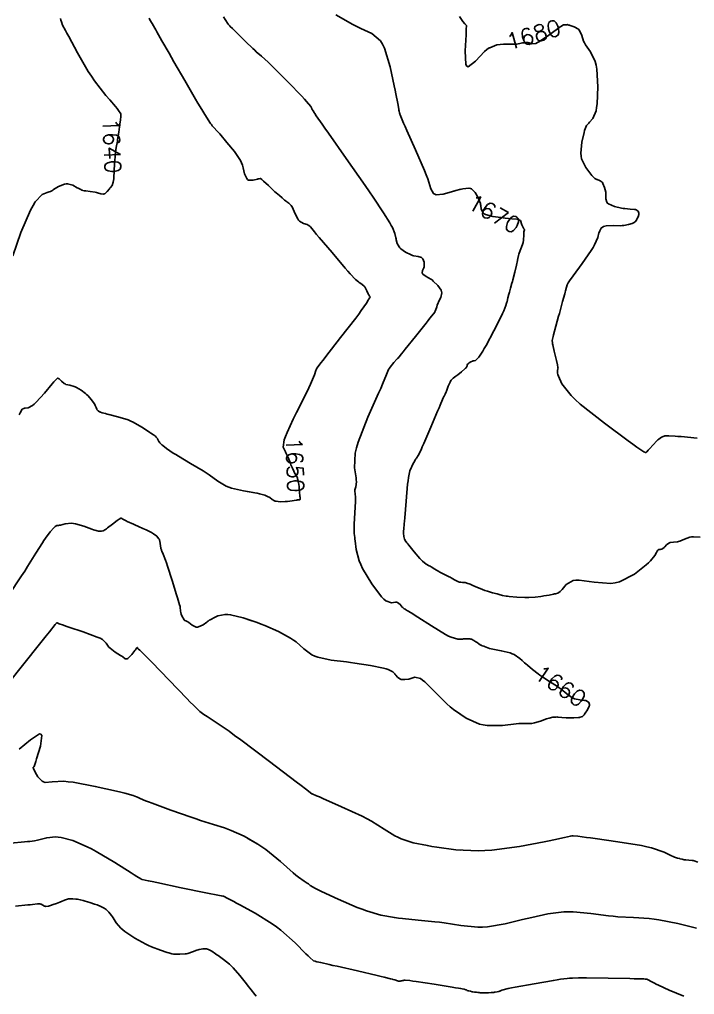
# Model space of a CAD drawing. Header units: metres. Extents: x 837477 to 838477, y 1189014 to 1191014.
# Drawn here: x 837771.3 to 837929.9, y 1190212.8 to 1190441.9 of the extents above; entities that cross this region are included whole.
import ezdxf

# ---------------------------------------------------------------- set-up
doc = ezdxf.new("R2010")
doc.units = ezdxf.units.M
doc.header["$LTSCALE"] = 0.3
doc.layers.add('COTAS 10', color=1, linetype='Continuous')
doc.styles.get("Standard").update_dxf_attribs({"font": 'simplex.shx'})

msp = doc.modelspace()

# ---------------------------------------------------------------- linework, layer by layer
at = {"layer": 'COTAS 10'}
for points, elevation in [([(837819.19, 1190442.494), (837819.566, 1190441.881), (837820.289, 1190440.761), (837820.58, 1190440.448), (837820.684, 1190440.344), (837820.797, 1190440.232), (837821.289, 1190439.767), (837822.103, 1190438.986), (837822.42, 1190438.676), (837822.777, 1190438.324), (837824.394, 1190436.714), (837826.104, 1190435.046), (837826.519, 1190434.659), (837826.909, 1190434.303), (837828.106, 1190433.286), (837829.697, 1190431.854), (837830.335, 1190431.237), (837831.059, 1190430.524), (837834.389, 1190427.152), (837837.566, 1190423.844), (837838.195, 1190423.172), (837838.715, 1190422.605), (837839.684, 1190421.439), (837839.926, 1190420.991), (837839.987, 1190420.878), (837840.046, 1190420.769), (837840.239, 1190420.414), (837840.464, 1190420.035), (837840.543, 1190419.911), (837840.63, 1190419.778), (837841.004, 1190419.228), (837842.339, 1190417.327), (837843.031, 1190416.342), (837843.863, 1190415.159), (837848.033, 1190409.228), (837852.471, 1190402.879), (837853.472, 1190401.431), (837854.374, 1190400.118), (837856.812, 1190396.495), (837858.303, 1190394.08), (837858.61, 1190393.527), (837858.87, 1190393.026), (837859.425, 1190391.633), (837859.669, 1190390.62), (837859.734, 1190390.357), (837859.798, 1190390.102), (837860.016, 1190389.245), (837860.447, 1190388.442), (837860.644, 1190388.221), (837860.875, 1190388.002), (837861.991, 1190387.213), (837863.255, 1190386.578), (837863.58, 1190386.455), (837863.893, 1190386.354), (837864.932, 1190386.179), (837865.736, 1190385.963), (837865.902, 1190385.837), (837866.042, 1190385.682), (837866.34, 1190384.881), (837866.368, 1190383.976), (837866.339, 1190383.756), (837866.293, 1190383.548), (837865.991, 1190382.906), (837865.872, 1190382.358), (837865.941, 1190382.21), (837866.055, 1190382.063), (837866.833, 1190381.545), (837867.901, 1190380.908), (837868.197, 1190380.687), (837868.493, 1190380.445), (837869.561, 1190379.41), (837870.317, 1190378.272), (837870.416, 1190377.967), (837870.468, 1190377.665), (837870.256, 1190376.608), (837869.81, 1190375.699), (837869.714, 1190375.49), (837869.63, 1190375.3), (837869.425, 1190374.767), (837869.298, 1190374.362), (837869.228, 1190374.144), (837869.1, 1190373.762), (837868.938, 1190373.381), (837868.881, 1190373.273), (837868.818, 1190373.164), (837868.546, 1190372.761), (837867.709, 1190371.695), (837867.29, 1190371.167), (837866.79, 1190370.538), (837864.307, 1190367.427), (837861.884, 1190364.396), (837861.422, 1190363.817), (837861.049, 1190363.352), (837860.457, 1190362.612), (837860.453, 1190362.61), (837860.452, 1190362.609), (837860.45, 1190362.608), (837860.444, 1190362.603), (837860.438, 1190362.599), (837860.432, 1190362.594), (837860.43, 1190362.592), (837860.429, 1190362.59), (837860.427, 1190362.588), (837860.423, 1190362.583), (837860.422, 1190362.58), (837860.42, 1190362.577), (837860.409, 1190362.564), (837860.214, 1190362.356), (837860.096, 1190362.23), (837859.95, 1190362.075), (837859.191, 1190361.271), (837858.357, 1190360.239), (837858.163, 1190359.939), (837857.986, 1190359.635), (837857.481, 1190358.486), (837856.573, 1190356.231), (837856.141, 1190355.229), (837855.632, 1190354.063), (837853.141, 1190348.486), (837850.83, 1190342.612), (837850.434, 1190341.259), (837850.144, 1190340.024), (837849.979, 1190336.55), (837850.344, 1190334.221), (837850.39, 1190333.708), (837850.41, 1190333.252), (837850.283, 1190332.084), (837850.088, 1190331.365), (837850.067, 1190331.193), (837850.059, 1190331.033), (837850.149, 1190330.554), (837850.249, 1190329.604), (837850.249, 1190329.149), (837850.236, 1190328.609), (837850.088, 1190325.963), (837849.92, 1190323.282), (837849.895, 1190322.721), (837849.879, 1190322.238), (837849.899, 1190321.147), (837850.016, 1190320.214), (837850.062, 1190319.83), (837850.113, 1190319.392), (837850.346, 1190317.356), (837851.072, 1190314.671), (837851.434, 1190313.824), (837851.866, 1190312.932), (837854.01, 1190309.334), (837856.306, 1190306.28), (837856.834, 1190305.73), (837857.315, 1190305.309), (837858.665, 1190304.859), (837859.616, 1190305.032), (837859.847, 1190305.003), (837860.062, 1190304.942), (837860.721, 1190304.446), (837861.21, 1190303.856), (837861.318, 1190303.735), (837861.415, 1190303.634), (837861.666, 1190303.422), (837861.851, 1190303.321), (837861.905, 1190303.29), (837861.961, 1190303.257), (837862.175, 1190303.125), (837862.401, 1190302.989), (837862.465, 1190302.953), (837862.529, 1190302.919), (837862.763, 1190302.803), (837863.719, 1190302.221), (837864.237, 1190301.893), (837864.865, 1190301.492), (837868.052, 1190299.442), (837871.373, 1190297.422), (837872.086, 1190297.041), (837872.709, 1190296.737), (837874.215, 1190296.282), (837875.109, 1190296.328), (837875.346, 1190296.339), (837875.579, 1190296.35), (837876.383, 1190296.386), (837877.107, 1190296.351), (837877.29, 1190296.316), (837877.464, 1190296.272), (837878.029, 1190296.022), (837878.516, 1190295.705), (837878.641, 1190295.618), (837878.763, 1190295.53), (837879.168, 1190295.217), (837879.523, 1190294.956), (837879.614, 1190294.902), (837879.701, 1190294.856), (837879.988, 1190294.753), (837880.29, 1190294.666), (837880.387, 1190294.629), (837880.49, 1190294.586), (837880.909, 1190294.385), (837881.732, 1190294.118), (837882.089, 1190294.033), (837882.502, 1190293.943), (837884.46, 1190293.579), (837886.544, 1190293.063), (837887.036, 1190292.878), (837887.492, 1190292.673), (837888.833, 1190291.779), (837889.381, 1190291.283), (837889.953, 1190290.765), (837890.269, 1190290.485), (837890.589, 1190290.205), (837891.765, 1190289.197), (837893.114, 1190288.152), (837893.542, 1190287.848), (837893.994, 1190287.538), (837895.823, 1190286.367), (837897.646, 1190285.186), (837898.093, 1190284.87), (837898.517, 1190284.559), (837899.841, 1190283.475), (837901.027, 1190282.616), (837901.363, 1190282.446), (837901.703, 1190282.307), (837902.957, 1190282.05), (837904.053, 1190281.918), (837904.292, 1190281.857), (837904.504, 1190281.786), (837905.038, 1190281.44), (837905.204, 1190280.92), (837905.185, 1190280.739), (837905.136, 1190280.54), (837904.724, 1190279.69), (837904.178, 1190278.875), (837904.045, 1190278.7), (837903.919, 1190278.546), (837903.533, 1190278.17), (837903.021, 1190277.974), (837902.817, 1190277.934), (837902.586, 1190277.899), (837901.525, 1190277.824), (837900.336, 1190277.819), (837900.023, 1190277.829), (837899.718, 1190277.843), (837898.678, 1190277.935), (837897.75, 1190278.011), (837897.516, 1190278.015), (837897.292, 1190278.012), (837896.565, 1190277.941), (837895.725, 1190277.735), (837895.428, 1190277.646), (837895.105, 1190277.544), (837893.707, 1190277.063), (837892.275, 1190276.63), (837891.928, 1190276.559), (837891.604, 1190276.508), (837890.618, 1190276.502), (837889.208, 1190276.51), (837888.617, 1190276.469), (837887.94, 1190276.409), (837884.77, 1190276.035), (837881.181, 1190275.988), (837880.238, 1190276.134), (837879.319, 1190276.35), (837876.183, 1190277.701), (837873.242, 1190279.746), (837872.444, 1190280.398), (837871.654, 1190281.088), (837868.86, 1190283.892), (837866.468, 1190286.276), (837865.931, 1190286.701), (837865.449, 1190287.024), (837864.159, 1190287.342), (837863.226, 1190287.049), (837862.968, 1190286.987), (837862.711, 1190286.934), (837861.783, 1190286.808), (837860.959, 1190286.848), (837860.767, 1190286.899), (837860.591, 1190286.967), (837860.085, 1190287.354), (837859.674, 1190287.855), (837859.557, 1190287.994), (837859.438, 1190288.134), (837858.999, 1190288.64), (837857.918, 1190289.174), (837857.394, 1190289.33), (837856.774, 1190289.491), (837853.723, 1190290.101), (837850.068, 1190290.688), (837849.067, 1190290.833), (837848.07, 1190290.97), (837844.509, 1190291.403), (837841.374, 1190292.039), (837840.647, 1190292.303), (837839.98, 1190292.607), (837838.078, 1190294.025), (837836.25, 1190295.662), (837835.629, 1190296.104), (837834.959, 1190296.541), (837832.126, 1190298.078), (837828.931, 1190299.492), (837828.033, 1190299.851), (837827.128, 1190300.196), (837824.923, 1190300.947)], 1660), ([(837931.211, 1190320.233), (837929.588, 1190320.344), (837929.178, 1190320.314), (837928.786, 1190320.256), (837927.513, 1190319.826), (837926.411, 1190319.344), (837926.127, 1190319.255), (837925.852, 1190319.184), (837924.935, 1190319.086), (837924.162, 1190319.007), (837923.978, 1190318.948), (837923.807, 1190318.874), (837923.296, 1190318.47), (837922.908, 1190318.027), (837922.813, 1190317.927), (837922.724, 1190317.837), (837922.45, 1190317.592), (837922.204, 1190317.451), (837922.132, 1190317.426), (837922.059, 1190317.407), (837921.785, 1190317.386), (837921.536, 1190317.376), (837921.479, 1190317.362), (837921.427, 1190317.345), (837921.284, 1190317.243), (837921.108, 1190316.962), (837921.036, 1190316.83), (837920.954, 1190316.676), (837920.572, 1190315.924), (837919.561, 1190314.713), (837919.082, 1190314.268), (837918.516, 1190313.776), (837915.754, 1190311.606), (837912.276, 1190309.803), (837911.258, 1190309.542), (837910.217, 1190309.386), (837906.262, 1190309.684), (837902.751, 1190310.192), (837901.991, 1190310.168), (837901.322, 1190310.072), (837899.672, 1190309.132), (837898.742, 1190307.971), (837898.528, 1190307.736), (837898.332, 1190307.538), (837897.779, 1190307.138), (837897.201, 1190306.97), (837896.988, 1190306.919), (837896.753, 1190306.867), (837895.716, 1190306.662), (837894.494, 1190306.459), (837894.142, 1190306.407), (837893.785, 1190306.358), (837892.447, 1190306.196), (837890.942, 1190306.104), (837890.48, 1190306.099), (837889.998, 1190306.102), (837888.092, 1190306.188), (837886.336, 1190306.337), (837885.948, 1190306.38), (837885.603, 1190306.425), (837884.712, 1190306.594), (837883.987, 1190306.795), (837883.747, 1190306.86), (837883.489, 1190306.929), (837882.416, 1190307.212), (837881.247, 1190307.549), (837880.929, 1190307.652), (837880.614, 1190307.759), (837879.499, 1190308.182), (837878.465, 1190308.613), (837878.202, 1190308.726), (837877.949, 1190308.836), (837877.119, 1190309.209), (837876.377, 1190309.488), (837876.18, 1190309.538), (837875.986, 1190309.576), (837875.316, 1190309.618), (837874.642, 1190309.689), (837874.447, 1190309.746), (837874.248, 1190309.819), (837873.495, 1190310.217), (837872.679, 1190310.709), (837872.44, 1190310.841), (837872.196, 1190310.971), (837871.265, 1190311.428), (837870.309, 1190311.9), (837870.048, 1190312.04), (837869.789, 1190312.184), (837868.868, 1190312.739), (837867.996, 1190313.278), (837867.768, 1190313.413), (837867.546, 1190313.541), (837866.794, 1190313.95), (837865.926, 1190314.616), (837865.632, 1190314.905), (837865.314, 1190315.24), (837863.969, 1190316.83), (837862.738, 1190318.385), (837862.493, 1190318.698), (837862.288, 1190318.96), (837861.893, 1190319.48), (837861.774, 1190319.686), (837861.745, 1190319.749), (837861.717, 1190319.816), (837861.627, 1190320.079), (837861.558, 1190320.4), (837861.543, 1190320.503), (837861.53, 1190320.611), (837861.498, 1190321.051), (837861.492, 1190321.511), (837861.496, 1190321.632), (837861.501, 1190321.75), (837861.542, 1190322.153), (837861.658, 1190323.393), (837861.712, 1190324.038), (837861.776, 1190324.815), (837862.084, 1190328.711), (837862.447, 1190332.699), (837862.546, 1190333.534), (837862.643, 1190334.251), (837862.985, 1190335.866), (837863.33, 1190336.686), (837863.429, 1190336.901), (837863.529, 1190337.112), (837863.902, 1190337.832), (837864.288, 1190338.498), (837864.396, 1190338.675), (837864.505, 1190338.848), (837864.903, 1190339.447), (837865.607, 1190340.815), (837865.908, 1190341.473), (837866.256, 1190342.252), (837867.898, 1190346.076), (837869.505, 1190349.891), (837869.83, 1190350.664), (837870.104, 1190351.315), (837870.662, 1190352.644), (837870.885, 1190353.148), (837870.947, 1190353.279), (837871.011, 1190353.407), (837871.242, 1190353.836), (837871.504, 1190354.376), (837871.586, 1190354.573), (837871.672, 1190354.792), (837872.018, 1190355.752), (837872.424, 1190356.71), (837872.548, 1190356.926), (837872.676, 1190357.122), (837873.182, 1190357.651), (837873.806, 1190358.118), (837874.01, 1190358.274), (837874.226, 1190358.442), (837875.116, 1190359.146), (837875.903, 1190359.807), (837876.054, 1190359.948), (837876.177, 1190360.07), (837876.38, 1190360.361), (837876.416, 1190360.544), (837876.434, 1190360.599), (837876.455, 1190360.655), (837876.558, 1190360.874), (837876.746, 1190361.103), (837876.819, 1190361.167), (837876.903, 1190361.23), (837877.284, 1190361.459), (837877.681, 1190361.635), (837877.775, 1190361.665), (837877.862, 1190361.687), (837878.115, 1190361.698), (837878.406, 1190361.805), (837878.516, 1190361.887), (837878.639, 1190361.991), (837879.19, 1190362.559), (837880.115, 1190363.939), (837880.473, 1190364.556), (837880.877, 1190365.276), (837882.703, 1190368.721), (837884.431, 1190372.134), (837884.771, 1190372.833), (837885.052, 1190373.424), (837885.567, 1190374.67), (837885.712, 1190375.279), (837885.759, 1190375.468), (837885.809, 1190375.667), (837886.014, 1190376.461), (837886.248, 1190377.335), (837886.316, 1190377.584), (837886.385, 1190377.837), (837886.646, 1190378.775), (837886.963, 1190379.93), (837887.067, 1190380.319), (837887.179, 1190380.737), (837887.642, 1190382.499), (837888.062, 1190384.191), (837888.147, 1190384.565), (837888.217, 1190384.898), (837888.358, 1190385.764), (837888.494, 1190386.478), (837888.562, 1190386.716), (837888.643, 1190386.971), (837889.044, 1190388.039), (837889.439, 1190389.064), (837889.515, 1190389.293), (837889.578, 1190389.497), (837889.685, 1190390.033), (837889.735, 1190391.279), (837889.77, 1190391.795), (837889.783, 1190391.908), (837889.799, 1190392.01), (837889.867, 1190392.273), (837889.901, 1190392.453), (837889.895, 1190392.503), (837889.881, 1190392.553), (837889.775, 1190392.736), (837889.614, 1190392.992), (837889.566, 1190393.089), (837889.516, 1190393.198), (837889.325, 1190393.684), (837888.974, 1190394.664), (837888.62, 1190394.856), (837888.423, 1190394.903), (837888.184, 1190394.948), (837886.963, 1190395.09), (837885.358, 1190395.25), (837884.876, 1190395.306), (837884.378, 1190395.368), (837882.445, 1190395.634), (837880.792, 1190396.075), (837880.47, 1190396.246), (837880.207, 1190396.439), (837879.749, 1190397.313), (837879.648, 1190398.223), (837879.609, 1190398.439), (837879.567, 1190398.639), (837879.378, 1190399.23), (837879.082, 1190399.84), (837878.972, 1190400.051), (837878.85, 1190400.281), (837878.309, 1190401.267), (837877.493, 1190402.074), (837877.197, 1190402.192), (837876.872, 1190402.264), (837875.447, 1190402.142), (837873.751, 1190401.694), (837873.299, 1190401.572), (837873.256, 1190401.56), (837872.749, 1190401.421), (837870.824, 1190400.885), (837869.159, 1190400.732), (837868.816, 1190400.834), (837868.523, 1190401), (837867.893, 1190402.122), (837867.166, 1190404.452), (837866.812, 1190405.379), (837866.393, 1190406.428), (837864.328, 1190411.235), (837862.278, 1190415.845), (837861.868, 1190416.77), (837861.526, 1190417.543), (837860.861, 1190419.067), (837860.677, 1190419.523), (837860.638, 1190419.624), (837860.605, 1190419.713), (837860.529, 1190419.943), (837860.444, 1190420.376), (837860.404, 1190420.593), (837860.358, 1190420.853), (837860.133, 1190422.144), (837859.696, 1190424.424), (837859.516, 1190425.308), (837859.31, 1190426.301), (837858.352, 1190430.796), (837857.013, 1190435.157), (837856.567, 1190436.065), (837856.087, 1190436.842), (837854.084, 1190438.567), (837851.43, 1190439.782), (837850.541, 1190440.238), (837849.585, 1190440.745), (837845.574, 1190443.011)], 1670), ([(837845.574, 1190443.011), (837849.585, 1190440.745), (837850.541, 1190440.238), (837851.43, 1190439.782), (837854.084, 1190438.567), (837856.087, 1190436.842), (837856.567, 1190436.065), (837857.013, 1190435.157), (837858.352, 1190430.796), (837859.31, 1190426.301), (837859.516, 1190425.308), (837859.696, 1190424.424), (837860.133, 1190422.144), (837860.358, 1190420.853), (837860.404, 1190420.593), (837860.444, 1190420.376), (837860.529, 1190419.943), (837860.605, 1190419.713), (837860.638, 1190419.624), (837860.677, 1190419.523), (837860.861, 1190419.067), (837861.526, 1190417.543), (837861.868, 1190416.77), (837862.278, 1190415.845), (837864.328, 1190411.235), (837866.393, 1190406.428), (837866.812, 1190405.379), (837867.166, 1190404.452), (837867.893, 1190402.122), (837868.523, 1190401), (837868.816, 1190400.834), (837869.159, 1190400.732), (837870.824, 1190400.885), (837872.749, 1190401.421), (837873.256, 1190401.56), (837873.299, 1190401.572), (837873.751, 1190401.694), (837874.923, 1190402.004)], 1670), ([(837874.655, 1190442.62), (837875.39, 1190441.447), (837875.929, 1190440.857), (837876.034, 1190440.744), (837876.121, 1190440.652), (837876.276, 1190440.5), (837876.247, 1190439.578), (837876.217, 1190439.001), (837876.177, 1190438.283), (837875.956, 1190434.529), (837876.164, 1190431.32), (837876.395, 1190430.946), (837876.701, 1190430.796), (837878.431, 1190432.115), (837880.549, 1190434.386), (837881.1, 1190434.837), (837881.634, 1190435.21), (837881.738, 1190435.251), (837883.434, 1190435.915), (837884.978, 1190436.062), (837885.35, 1190436.084), (837885.7, 1190436.098), (837886.764, 1190436.078), (837887.631, 1190436.057), (837887.855, 1190436.07), (837888.072, 1190436.09), (837888.801, 1190436.229), (837889.44, 1190436.386), (837889.601, 1190436.417), (837889.755, 1190436.443), (837890.253, 1190436.494), (837890.736, 1190436.452), (837890.88, 1190436.419), (837891.029, 1190436.377), (837891.607, 1190436.148), (837892.59, 1190436.287), (837892.995, 1190436.476), (837893.458, 1190436.731), (837895.609, 1190438.197), (837897.681, 1190439.722), (837898.093, 1190440.013), (837898.436, 1190440.248), (837899.09, 1190440.627), (837899.26, 1190440.636), (837899.297, 1190440.638), (837899.33, 1190440.641), (837899.41, 1190440.65), (837899.473, 1190440.653), (837899.495, 1190440.652), (837899.518, 1190440.651), (837899.616, 1190440.638), (837899.72, 1190440.63), (837899.747, 1190440.631), (837899.774, 1190440.633), (837899.863, 1190440.655), (837899.945, 1190440.676), (837899.966, 1190440.679), (837899.988, 1190440.679), (837900.062, 1190440.67), (837900.343, 1190440.578), (837900.495, 1190440.528), (837900.679, 1190440.466), (837901.612, 1190440.152), (837902.575, 1190439.602), (837902.778, 1190439.392), (837902.954, 1190439.157), (837903.359, 1190438.098), (837903.814, 1190436.776), (837904.021, 1190436.375), (837904.263, 1190435.958), (837905.431, 1190434.327), (837906.549, 1190432.006), (837906.76, 1190431.155), (837906.929, 1190430.213), (837907.181, 1190426.059), (837906.983, 1190422.038), (837906.867, 1190421.18), (837906.725, 1190420.434), (837905.991, 1190418.662), (837905.211, 1190417.766), (837905.04, 1190417.572), (837904.888, 1190417.402), (837904.499, 1190416.98), (837904.165, 1190416.217), (837904.047, 1190415.831), (837903.917, 1190415.369), (837903.359, 1190413.07), (837903.125, 1190410.456), (837903.2, 1190409.795), (837903.336, 1190409.162), (837904.334, 1190407.104), (837905.505, 1190405.565), (837905.75, 1190405.258), (837905.962, 1190405.004), (837906.442, 1190404.52), (837906.766, 1190404.367), (837906.879, 1190404.322), (837907.002, 1190404.277), (837907.53, 1190404.102), (837908.076, 1190403.734), (837908.211, 1190403.567), (837908.338, 1190403.371), (837908.738, 1190402.427), (837908.993, 1190401.336), (837909.029, 1190401.047), (837909.05, 1190400.763), (837909.001, 1190399.788), (837909.225, 1190398.939), (837909.418, 1190398.736), (837909.669, 1190398.546), (837911.046, 1190397.973), (837912.681, 1190397.582), (837913.093, 1190397.506), (837913.487, 1190397.446), (837914.765, 1190397.345), (837915.753, 1190397.262), (837915.965, 1190397.212), (837916.15, 1190397.151), (837916.595, 1190396.831), (837916.76, 1190396.39), (837916.769, 1190396.252), (837916.762, 1190396.107), (837916.604, 1190395.528), (837916.341, 1190394.973), (837916.268, 1190394.843), (837916.195, 1190394.725), (837915.931, 1190394.384), (837915.533, 1190394.114), (837915.376, 1190394.04), (837915.199, 1190393.966), (837914.388, 1190393.7), (837913.254, 1190393.502), (837912.872, 1190393.47), (837912.462, 1190393.448), (837910.736, 1190393.454), (837909.135, 1190393.409), (837908.802, 1190393.355), (837908.518, 1190393.283), (837907.894, 1190392.874), (837907.586, 1190392.212), (837907.502, 1190391.981), (837907.418, 1190391.729), (837907.119, 1190390.646), (837906.377, 1190388.97), (837906.014, 1190388.345), (837905.582, 1190387.65), (837903.453, 1190384.556), (837901.387, 1190381.697), (837900.995, 1190381.149), (837900.68, 1190380.708), (837900.195, 1190379.996), (837900.197, 1190379.965), (837900.191, 1190379.953), (837900.181, 1190379.939), (837900.12, 1190379.877), (837900.023, 1190379.703), (837899.992, 1190379.619), (837899.958, 1190379.519), (837899.816, 1190379.025), (837899.576, 1190378.139), (837899.48, 1190377.791), (837899.371, 1190377.398), (837898.871, 1190375.61), (837898.274, 1190373.457), (837898.104, 1190372.835), (837897.933, 1190372.202), (837897.298, 1190369.82), (837896.77, 1190367.81), (837896.665, 1190367.411), (837896.579, 1190367.08), (837896.418, 1190366.452), (837896.465, 1190365.962), (837896.509, 1190365.719), (837896.566, 1190365.428), (837896.887, 1190363.985), (837897.255, 1190362.432), (837897.343, 1190362.071), (837897.424, 1190361.74), (837897.666, 1190360.793), (837897.788, 1190360.129), (837897.793, 1190359.975), (837897.786, 1190359.836), (837897.659, 1190359.442), (837897.692, 1190358.772), (837897.786, 1190358.458), (837897.917, 1190358.088), (837898.697, 1190356.29), (837900.855, 1190353.555), (837901.854, 1190352.595), (837903.028, 1190351.548), (837908.721, 1190347.033), (837914.293, 1190342.906), (837915.392, 1190342.103), (837916.297, 1190341.447), (837917.962, 1190340.304), (837918.321, 1190340.194), (837918.404, 1190340.19), (837918.479, 1190340.196), (837918.69, 1190340.313), (837919.011, 1190340.681), (837919.155, 1190340.846), (837919.324, 1190341.038), (837920.134, 1190341.958), (837921.025, 1190342.902), (837921.245, 1190343.109), (837921.453, 1190343.292), (837922.109, 1190343.755), (837922.725, 1190343.996), (837922.908, 1190344.039), (837923.097, 1190344.072), (837923.823, 1190344.104), (837925.31, 1190343.999), (837925.979, 1190343.946), (837926.758, 1190343.882), (837930.502, 1190343.562)], 1680), ([(837769.699, 1190386.341), (837771.617, 1190391.884), (837773.886, 1190397.114), (837774.443, 1190398.164), (837774.969, 1190399.041), (837776.614, 1190400.771), (837777.789, 1190401.251), (837778.019, 1190401.34), (837778.208, 1190401.411), (837778.545, 1190401.508), (837778.879, 1190401.665), (837779.065, 1190401.774), (837779.292, 1190401.911), (837780.452, 1190402.638), (837781.834, 1190403.239), (837782.201, 1190403.296), (837782.562, 1190403.305), (837783.808, 1190402.943), (837784.829, 1190402.376), (837785.049, 1190402.257), (837785.24, 1190402.154), (837785.703, 1190401.916), (837785.942, 1190401.805), (837785.994, 1190401.781), (837786.039, 1190401.761), (837786.147, 1190401.712), (837786.453, 1190401.659), (837786.623, 1190401.635), (837786.83, 1190401.607), (837787.882, 1190401.473), (837789.046, 1190401.291), (837789.323, 1190401.234), (837789.58, 1190401.172), (837790.345, 1190400.924), (837790.965, 1190400.846), (837791.131, 1190400.892), (837791.294, 1190400.967), (837791.864, 1190401.483), (837792.376, 1190402.125), (837792.503, 1190402.28), (837792.623, 1190402.426), (837793.003, 1190402.869), (837793.292, 1190403.672), (837793.354, 1190404.044), (837793.41, 1190404.482), (837793.546, 1190406.604), (837793.669, 1190408.954), (837793.716, 1190409.535), (837793.768, 1190410.086), (837794.003, 1190411.824), (837794.26, 1190413.315), (837794.326, 1190413.71), (837794.39, 1190414.098), (837794.603, 1190415.435), (837794.785, 1190416.658), (837794.829, 1190416.974), (837794.871, 1190417.28), (837794.999, 1190418.303), (837795.084, 1190419.11), (837795.098, 1190419.28), (837795.108, 1190419.427), (837795.111, 1190419.763), (837794.555, 1190420.532), (837794.213, 1190420.951), (837793.789, 1190421.459), (837792.452, 1190423.023), (837791.58, 1190424.04), (837788.886, 1190427.499), (837788.157, 1190428.56), (837787.435, 1190429.667), (837784.887, 1190434.04), (837782.828, 1190437.875), (837782.413, 1190438.643), (837782.067, 1190439.283), (837781.378, 1190440.531), (837781.098, 1190441.344), (837781.008, 1190441.709), (837780.914, 1190442.135)], 1640), ([(837771.2, 1190349.012), (837771.402, 1190349.46), (837771.891, 1190350.307), (837772.288, 1190350.509), (837772.431, 1190350.55), (837772.589, 1190350.585), (837773.279, 1190350.656), (837774.345, 1190351.206), (837774.741, 1190351.543), (837775.179, 1190351.96), (837777.125, 1190354.133), (837778.952, 1190356.309), (837779.316, 1190356.728), (837779.618, 1190357.068), (837780.198, 1190357.634), (837780.45, 1190357.551), (837780.546, 1190357.481), (837780.652, 1190357.391), (837781.13, 1190356.896), (837781.765, 1190356.37), (837781.971, 1190356.259), (837782.189, 1190356.163), (837783.084, 1190355.945), (837784.084, 1190355.701), (837784.369, 1190355.589), (837784.656, 1190355.457), (837785.723, 1190354.822), (837786.758, 1190354.01), (837787.026, 1190353.766), (837787.287, 1190353.515), (837788.159, 1190352.54), (837788.832, 1190351.633), (837788.967, 1190351.425), (837789.079, 1190351.235), (837789.296, 1190350.704), (837789.409, 1190350.335), (837789.456, 1190350.247), (837789.509, 1190350.165), (837789.756, 1190349.922), (837790.069, 1190349.735), (837790.165, 1190349.689), (837790.263, 1190349.645), (837790.651, 1190349.504), (837791.476, 1190349.281), (837791.851, 1190349.184), (837792.289, 1190349.072), (837794.4, 1190348.544), (837796.795, 1190347.794), (837797.412, 1190347.544), (837798.01, 1190347.274), (837800.001, 1190346.143), (837801.554, 1190345.104), (837801.875, 1190344.893), (837802.148, 1190344.713), (837802.744, 1190344.34), (837803.018, 1190344.158), (837803.09, 1190344.098), (837803.16, 1190344.036), (837803.397, 1190343.777), (837803.606, 1190343.494), (837803.658, 1190343.415), (837803.709, 1190343.336), (837803.87, 1190343.049), (837804.015, 1190342.78), (837804.054, 1190342.712), (837804.094, 1190342.648), (837804.234, 1190342.439), (837804.565, 1190342.118), (837804.724, 1190341.983), (837804.913, 1190341.827), (837805.84, 1190341.099), (837807.384, 1190340.039), (837807.961, 1190339.675), (837808.604, 1190339.281), (837811.466, 1190337.602), (837814.442, 1190335.824), (837815.156, 1190335.367), (837815.822, 1190334.925), (837817.831, 1190333.455), (837819.795, 1190332.265), (837820.432, 1190331.999), (837821.11, 1190331.76), (837823.896, 1190331.129), (837826.525, 1190330.7), (837827.103, 1190330.589), (837827.617, 1190330.482), (837828.932, 1190330.123), (837829.729, 1190329.77), (837829.917, 1190329.666), (837830.09, 1190329.56), (837830.594, 1190329.152), (837831.142, 1190328.809), (837831.343, 1190328.743), (837831.565, 1190328.689), (837832.542, 1190328.599), (837833.653, 1190328.627), (837833.958, 1190328.648), (837834.263, 1190328.675), (837835.358, 1190328.819), (837836.266, 1190328.967), (837836.452, 1190328.994), (837836.611, 1190329.017), (837836.952, 1190329.056), (837837.084, 1190329.068), (837837.11, 1190329.073), (837837.132, 1190329.08), (837837.176, 1190329.113), (837837.188, 1190329.175), (837837.189, 1190329.2), (837837.191, 1190329.229), (837837.19, 1190329.359), (837837.172, 1190329.663), (837837.162, 1190329.802), (837837.15, 1190329.963), (837837.089, 1190330.74), (837836.999, 1190331.673), (837836.969, 1190331.932), (837836.937, 1190332.193), (837836.801, 1190333.139), (837836.619, 1190333.988), (837836.557, 1190334.188), (837836.49, 1190334.372), (837836.206, 1190334.908), (837835.891, 1190335.409), (837835.804, 1190335.57), (837835.716, 1190335.742), (837835.402, 1190336.443), (837835.051, 1190337.294), (837834.94, 1190337.559), (837834.823, 1190337.837), (837834.353, 1190338.95), (837833.869, 1190340.059), (837833.744, 1190340.335), (837833.622, 1190340.597), (837833.215, 1190341.429), (837833.464, 1190343.128), (837833.757, 1190343.936), (837834.147, 1190344.89), (837835.603, 1190347.955), (837836.363, 1190349.556), (837838.738, 1190354.327), (837839.228, 1190355.348), (837839.645, 1190356.238), (837840.549, 1190358.367), (837840.906, 1190359.407), (837840.979, 1190359.611), (837841.041, 1190359.778), (837841.171, 1190360.078), (837842.057, 1190361.2), (837842.595, 1190361.885), (837843.26, 1190362.734), (837846.721, 1190367.154), (837850.257, 1190371.728), (837850.97, 1190372.674), (837851.567, 1190373.481), (837852.765, 1190375.238), (837853.154, 1190375.946), (837853.241, 1190376.091), (837853.32, 1190376.215), (837853.534, 1190376.479), (837853.628, 1190376.611), (837853.631, 1190376.651), (837853.625, 1190376.693), (837853.523, 1190376.857), (837853.323, 1190377.165), (837853.255, 1190377.298), (837853.181, 1190377.45), (837852.872, 1190378.171), (837852.493, 1190378.916), (837852.376, 1190379.084), (837852.254, 1190379.234), (837851.769, 1190379.64), (837851.22, 1190379.996), (837851.057, 1190380.115), (837850.89, 1190380.244), (837850.249, 1190380.786), (837848.989, 1190382.121), (837848.432, 1190382.751), (837847.784, 1190383.493), (837844.696, 1190387.11), (837841.683, 1190390.684), (837841.084, 1190391.398), (837840.587, 1190391.994), (837839.64, 1190393.152), (837839.217, 1190393.513), (837839.05, 1190393.606), (837838.861, 1190393.696), (837837.998, 1190393.997), (837837.078, 1190394.533), (837836.853, 1190394.771), (837836.641, 1190395.048), (837835.985, 1190396.373), (837835.422, 1190397.698), (837835.27, 1190397.976), (837835.119, 1190398.215), (837834.585, 1190398.754), (837834.109, 1190399.038), (837833.995, 1190399.115), (837833.887, 1190399.192), (837833.562, 1190399.467), (837833.208, 1190399.791), (837833.082, 1190399.899), (837832.945, 1190400.015), (837832.349, 1190400.501), (837831.539, 1190401.19), (837831.266, 1190401.434), (837830.972, 1190401.701), (837829.734, 1190402.858), (837828.61, 1190403.91), (837828.387, 1190404.111), (837828.203, 1190404.273), (837827.859, 1190404.534), (837827.538, 1190404.476), (837827.368, 1190404.437), (837827.164, 1190404.389), (837826.134, 1190404.133), (837825.068, 1190404.17), (837824.84, 1190404.306), (837824.641, 1190404.498), (837824.165, 1190405.643), (837823.845, 1190407.031), (837823.745, 1190407.375), (837823.639, 1190407.702), (837823.213, 1190408.736), (837822.442, 1190409.952), (837822.118, 1190410.394), (837821.747, 1190410.882), (837820.009, 1190413.021), (837818.306, 1190415.024), (837817.956, 1190415.425), (837817.659, 1190415.759), (837817.028, 1190416.413), (837816.572, 1190416.937), (837816.385, 1190417.19), (837816.172, 1190417.489), (837815.184, 1190418.96), (837813.7, 1190421.353), (837813.174, 1190422.234), (837812.598, 1190423.21), (837810.102, 1190427.523), (837807.563, 1190431.963), (837806.399, 1190433.999), (837804.736, 1190436.91), (837803.539, 1190438.999), (837803.273, 1190439.46), (837803.036, 1190439.871), (837802.416, 1190440.931), (837801.924, 1190441.85), (837801.767, 1190442.172)], 1650), ([(837874.923, 1190296.318), (837874.215, 1190296.282), (837872.709, 1190296.737), (837872.086, 1190297.041), (837871.373, 1190297.422), (837868.052, 1190299.442), (837864.865, 1190301.492), (837864.237, 1190301.893), (837863.719, 1190302.221), (837862.763, 1190302.803), (837862.529, 1190302.919), (837862.465, 1190302.953), (837862.401, 1190302.989), (837862.175, 1190303.125), (837861.961, 1190303.257), (837861.905, 1190303.29), (837861.851, 1190303.321), (837861.666, 1190303.422), (837861.415, 1190303.634), (837861.318, 1190303.735), (837861.21, 1190303.856), (837860.721, 1190304.446), (837860.062, 1190304.942), (837859.847, 1190305.003), (837859.616, 1190305.032), (837858.665, 1190304.859), (837857.315, 1190305.309), (837856.834, 1190305.73), (837856.306, 1190306.28), (837854.01, 1190309.334), (837851.866, 1190312.932), (837851.434, 1190313.824), (837851.072, 1190314.671), (837850.346, 1190317.356), (837850.113, 1190319.392), (837850.062, 1190319.83), (837850.016, 1190320.214), (837849.899, 1190321.147), (837849.879, 1190322.238), (837849.895, 1190322.721), (837849.92, 1190323.282), (837850.088, 1190325.963), (837850.236, 1190328.609), (837850.249, 1190329.149), (837850.249, 1190329.604), (837850.149, 1190330.554), (837850.059, 1190331.033), (837850.067, 1190331.193), (837850.088, 1190331.365), (837850.283, 1190332.084), (837850.41, 1190333.252), (837850.39, 1190333.708), (837850.344, 1190334.221), (837849.979, 1190336.55), (837850.144, 1190340.024), (837850.434, 1190341.259), (837850.83, 1190342.612), (837853.141, 1190348.486), (837855.632, 1190354.063), (837856.141, 1190355.229), (837856.573, 1190356.231), (837857.481, 1190358.486), (837857.986, 1190359.635), (837858.163, 1190359.939), (837858.357, 1190360.239), (837859.191, 1190361.271), (837859.95, 1190362.075), (837860.096, 1190362.23), (837860.214, 1190362.356), (837860.409, 1190362.564), (837860.42, 1190362.577), (837860.422, 1190362.58), (837860.423, 1190362.583), (837860.427, 1190362.588), (837860.429, 1190362.59), (837860.43, 1190362.592), (837860.432, 1190362.594), (837860.438, 1190362.599), (837860.444, 1190362.603), (837860.45, 1190362.608), (837860.452, 1190362.609), (837860.453, 1190362.61), (837860.457, 1190362.612), (837861.049, 1190363.352), (837861.422, 1190363.817), (837861.884, 1190364.396), (837864.307, 1190367.427), (837866.79, 1190370.538), (837867.29, 1190371.167), (837867.709, 1190371.695), (837868.546, 1190372.761), (837868.818, 1190373.164), (837868.881, 1190373.273), (837868.938, 1190373.381), (837869.1, 1190373.762), (837869.228, 1190374.144), (837869.298, 1190374.362), (837869.425, 1190374.767), (837869.63, 1190375.3), (837869.714, 1190375.49), (837869.81, 1190375.699), (837870.256, 1190376.608), (837870.468, 1190377.665), (837870.416, 1190377.967), (837870.317, 1190378.272), (837869.561, 1190379.41), (837868.493, 1190380.445), (837868.197, 1190380.687), (837867.901, 1190380.908), (837866.833, 1190381.545), (837866.055, 1190382.063), (837865.941, 1190382.21), (837865.872, 1190382.358), (837865.991, 1190382.906), (837866.293, 1190383.548), (837866.339, 1190383.756), (837866.368, 1190383.976), (837866.34, 1190384.881), (837866.042, 1190385.682), (837865.902, 1190385.837), (837865.736, 1190385.963), (837864.932, 1190386.179), (837863.893, 1190386.354), (837863.58, 1190386.455), (837863.255, 1190386.578), (837861.991, 1190387.213), (837860.875, 1190388.002), (837860.644, 1190388.221), (837860.447, 1190388.442), (837860.016, 1190389.245), (837859.798, 1190390.102), (837859.734, 1190390.357), (837859.669, 1190390.62), (837859.425, 1190391.633), (837858.87, 1190393.026), (837858.61, 1190393.527), (837858.303, 1190394.08), (837856.812, 1190396.495), (837854.374, 1190400.118), (837853.472, 1190401.431), (837852.471, 1190402.879), (837848.033, 1190409.228), (837843.863, 1190415.159), (837843.031, 1190416.342), (837842.339, 1190417.327), (837841.004, 1190419.228), (837840.63, 1190419.778), (837840.543, 1190419.911), (837840.464, 1190420.035), (837840.239, 1190420.414), (837840.046, 1190420.769), (837839.987, 1190420.878), (837839.926, 1190420.991), (837839.684, 1190421.439), (837838.715, 1190422.605), (837838.195, 1190423.172), (837837.566, 1190423.844), (837834.389, 1190427.152), (837831.059, 1190430.524), (837830.335, 1190431.237), (837829.697, 1190431.854), (837828.106, 1190433.286), (837826.909, 1190434.303), (837826.519, 1190434.659), (837826.104, 1190435.046), (837824.394, 1190436.714), (837822.777, 1190438.324), (837822.42, 1190438.676), (837822.103, 1190438.986), (837821.289, 1190439.767), (837820.797, 1190440.232), (837820.684, 1190440.344), (837820.58, 1190440.448)], 1660), ([(837824.923, 1190330.961), (837826.525, 1190330.7), (837827.103, 1190330.589), (837827.617, 1190330.482), (837828.932, 1190330.123), (837829.729, 1190329.77), (837829.917, 1190329.666), (837830.09, 1190329.56), (837830.594, 1190329.152), (837831.142, 1190328.809), (837831.343, 1190328.743), (837831.565, 1190328.689), (837832.542, 1190328.599), (837833.653, 1190328.627), (837833.958, 1190328.648), (837834.263, 1190328.675), (837835.358, 1190328.819), (837836.266, 1190328.967), (837836.452, 1190328.994), (837836.611, 1190329.017), (837836.952, 1190329.056), (837837.084, 1190329.068), (837837.11, 1190329.073), (837837.132, 1190329.08), (837837.176, 1190329.113), (837837.188, 1190329.175), (837837.189, 1190329.2), (837837.191, 1190329.229), (837837.19, 1190329.359), (837837.172, 1190329.663), (837837.162, 1190329.802), (837837.15, 1190329.963), (837837.089, 1190330.74), (837836.999, 1190331.673), (837836.969, 1190331.932), (837836.937, 1190332.193), (837836.801, 1190333.139), (837836.619, 1190333.988), (837836.557, 1190334.188), (837836.49, 1190334.372), (837836.206, 1190334.908), (837835.891, 1190335.409), (837835.804, 1190335.57), (837835.716, 1190335.742), (837835.402, 1190336.443), (837835.051, 1190337.294), (837834.94, 1190337.559), (837834.823, 1190337.837), (837834.353, 1190338.95), (837833.869, 1190340.059), (837833.744, 1190340.335), (837833.622, 1190340.597), (837833.215, 1190341.429), (837833.464, 1190343.128), (837833.757, 1190343.936), (837834.147, 1190344.89), (837835.603, 1190347.955), (837836.363, 1190349.556), (837838.738, 1190354.327), (837839.228, 1190355.348), (837839.645, 1190356.238), (837840.549, 1190358.367), (837840.906, 1190359.407), (837840.979, 1190359.611), (837841.041, 1190359.778), (837841.171, 1190360.078), (837842.057, 1190361.2), (837842.595, 1190361.885), (837843.26, 1190362.734), (837846.721, 1190367.154), (837850.257, 1190371.728), (837850.97, 1190372.674), (837851.567, 1190373.481), (837852.765, 1190375.238), (837853.154, 1190375.946), (837853.241, 1190376.091), (837853.32, 1190376.215), (837853.534, 1190376.479), (837853.628, 1190376.611), (837853.631, 1190376.651), (837853.625, 1190376.693), (837853.523, 1190376.857), (837853.323, 1190377.165), (837853.255, 1190377.298), (837853.181, 1190377.45), (837852.872, 1190378.171), (837852.493, 1190378.916), (837852.376, 1190379.084), (837852.254, 1190379.234), (837851.769, 1190379.64), (837851.22, 1190379.996), (837851.057, 1190380.115), (837850.89, 1190380.244), (837850.249, 1190380.786), (837848.989, 1190382.121), (837848.432, 1190382.751), (837847.784, 1190383.493), (837844.696, 1190387.11), (837841.683, 1190390.684), (837841.084, 1190391.398), (837840.587, 1190391.994), (837839.64, 1190393.152), (837839.217, 1190393.513), (837839.05, 1190393.606), (837838.861, 1190393.696), (837837.998, 1190393.997), (837837.078, 1190394.533), (837836.853, 1190394.771), (837836.641, 1190395.048), (837835.985, 1190396.373), (837835.422, 1190397.698), (837835.27, 1190397.976), (837835.119, 1190398.215), (837834.585, 1190398.754), (837834.109, 1190399.038), (837833.995, 1190399.115), (837833.887, 1190399.192), (837833.562, 1190399.467), (837833.208, 1190399.791), (837833.082, 1190399.899), (837832.945, 1190400.015), (837832.349, 1190400.501), (837831.539, 1190401.19), (837831.266, 1190401.434), (837830.972, 1190401.701), (837829.734, 1190402.858), (837828.61, 1190403.91), (837828.387, 1190404.111), (837828.203, 1190404.273), (837827.859, 1190404.534), (837827.538, 1190404.476), (837827.368, 1190404.437), (837827.164, 1190404.389), (837826.134, 1190404.133), (837825.068, 1190404.17), (837824.923, 1190404.256)], 1650), ([(837874.923, 1190309.659), (837874.642, 1190309.689), (837874.447, 1190309.746), (837874.248, 1190309.819), (837873.495, 1190310.217), (837872.679, 1190310.709), (837872.44, 1190310.841), (837872.196, 1190310.971), (837871.265, 1190311.428), (837870.309, 1190311.9), (837870.048, 1190312.04), (837869.789, 1190312.184), (837868.868, 1190312.739), (837867.996, 1190313.278), (837867.768, 1190313.413), (837867.546, 1190313.541), (837866.794, 1190313.95), (837865.926, 1190314.616), (837865.632, 1190314.905), (837865.314, 1190315.24), (837863.969, 1190316.83), (837862.738, 1190318.385), (837862.493, 1190318.698), (837862.288, 1190318.96), (837861.893, 1190319.48), (837861.774, 1190319.686), (837861.745, 1190319.749), (837861.717, 1190319.816), (837861.627, 1190320.079), (837861.558, 1190320.4), (837861.543, 1190320.503), (837861.53, 1190320.611), (837861.498, 1190321.051), (837861.492, 1190321.511), (837861.496, 1190321.632), (837861.501, 1190321.75), (837861.542, 1190322.153), (837861.658, 1190323.393), (837861.712, 1190324.038), (837861.776, 1190324.815), (837862.084, 1190328.711), (837862.447, 1190332.699), (837862.546, 1190333.534), (837862.643, 1190334.251), (837862.985, 1190335.866), (837863.33, 1190336.686), (837863.429, 1190336.901), (837863.529, 1190337.112), (837863.902, 1190337.832), (837864.288, 1190338.498), (837864.396, 1190338.675), (837864.505, 1190338.848), (837864.903, 1190339.447), (837865.607, 1190340.815), (837865.908, 1190341.473), (837866.256, 1190342.252), (837867.898, 1190346.076), (837869.505, 1190349.891), (837869.83, 1190350.664), (837870.104, 1190351.315), (837870.662, 1190352.644), (837870.885, 1190353.148), (837870.947, 1190353.279), (837871.011, 1190353.407), (837871.242, 1190353.836), (837871.504, 1190354.376), (837871.586, 1190354.573), (837871.672, 1190354.792), (837872.018, 1190355.752), (837872.424, 1190356.71), (837872.548, 1190356.926), (837872.676, 1190357.122), (837873.182, 1190357.651), (837873.806, 1190358.118), (837874.01, 1190358.274), (837874.226, 1190358.442), (837874.923, 1190358.994)], 1670), ([(837768.704, 1190306.527), (837771.762, 1190311.17), (837772.485, 1190312.29), (837773.155, 1190313.339), (837775.13, 1190316.527), (837776.635, 1190318.948), (837777.008, 1190319.513), (837777.363, 1190320.032), (837778.489, 1190321.524), (837779.338, 1190322.475), (837779.518, 1190322.652), (837779.674, 1190322.792), (837780.04, 1190322.986), (837780.465, 1190323.017), (837780.659, 1190323.054), (837780.886, 1190323.103), (837781.981, 1190323.383), (837783.455, 1190323.516), (837783.921, 1190323.471), (837784.412, 1190323.392), (837786.394, 1190322.813), (837788.227, 1190322.153), (837788.623, 1190322.022), (837788.971, 1190321.914), (837789.828, 1190321.711), (837790.328, 1190321.689), (837790.452, 1190321.695), (837790.57, 1190321.706), (837790.94, 1190321.79), (837791.472, 1190322.094), (837791.691, 1190322.244), (837791.941, 1190322.423), (837793.103, 1190323.306), (837794.23, 1190324.171), (837794.458, 1190324.339), (837794.65, 1190324.475), (837795.037, 1190324.707), (837795.201, 1190324.698), (837795.251, 1190324.681), (837795.304, 1190324.659), (837795.511, 1190324.531), (837796.035, 1190324.24), (837796.288, 1190324.116), (837796.586, 1190323.972), (837798.051, 1190323.296), (837799.577, 1190322.606), (837799.914, 1190322.455), (837800.214, 1190322.32), (837800.989, 1190321.977), (837801.506, 1190321.739), (837801.644, 1190321.672), (837801.78, 1190321.603), (837802.25, 1190321.349), (837802.72, 1190321.056), (837802.855, 1190320.963), (837802.993, 1190320.865), (837803.51, 1190320.469), (837803.955, 1190319.963), (837804.049, 1190319.795), (837804.129, 1190319.615), (837804.309, 1190318.866), (837804.395, 1190318.164), (837804.416, 1190318.013), (837804.436, 1190317.881), (837804.497, 1190317.564), (837804.609, 1190317.251), (837804.661, 1190317.122), (837804.722, 1190316.974), (837805.016, 1190316.288), (837805.552, 1190314.84), (837805.765, 1190314.213), (837806.005, 1190313.487), (837807.108, 1190310.045), (837808.164, 1190306.69), (837808.375, 1190306.019), (837808.551, 1190305.459), (837808.893, 1190304.367), (837808.994, 1190303.944), (837809.017, 1190303.806), (837809.038, 1190303.659), (837809.098, 1190303.053), (837809.178, 1190302.448), (837809.213, 1190302.301), (837809.252, 1190302.164), (837809.437, 1190301.745), (837809.633, 1190301.411), (837809.68, 1190301.327), (837809.724, 1190301.247), (837809.854, 1190300.991), (837809.991, 1190300.794), (837810.038, 1190300.752), (837810.09, 1190300.716), (837810.312, 1190300.629), (837810.696, 1190300.44), (837810.85, 1190300.339), (837811.025, 1190300.217), (837811.83, 1190299.601), (837812.797, 1190299.154), (837813.075, 1190299.138), (837813.357, 1190299.169), (837814.41, 1190299.673), (837815.291, 1190300.332), (837815.464, 1190300.461), (837815.606, 1190300.568), (837815.864, 1190300.759), (837815.929, 1190300.796), (837815.949, 1190300.805), (837815.971, 1190300.814), (837816.057, 1190300.842), (837816.389, 1190300.999), (837816.565, 1190301.089), (837816.778, 1190301.198), (837817.85, 1190301.763), (837819.562, 1190302.119), (837820.177, 1190302.098), (837820.854, 1190302.025), (837823.81, 1190301.326), (837827.128, 1190300.196), (837828.033, 1190299.851), (837828.931, 1190299.492), (837832.126, 1190298.078), (837834.959, 1190296.541), (837835.629, 1190296.104), (837836.25, 1190295.662), (837838.078, 1190294.025), (837839.98, 1190292.607), (837840.647, 1190292.303), (837841.374, 1190292.039), (837844.509, 1190291.403), (837848.07, 1190290.97), (837849.067, 1190290.833), (837850.068, 1190290.688), (837853.723, 1190290.101), (837856.774, 1190289.491), (837857.394, 1190289.33), (837857.918, 1190289.174), (837858.999, 1190288.64), (837859.438, 1190288.134), (837859.557, 1190287.994), (837859.674, 1190287.855), (837860.085, 1190287.354), (837860.591, 1190286.967), (837860.767, 1190286.899), (837860.959, 1190286.848), (837861.783, 1190286.808), (837862.711, 1190286.934), (837862.968, 1190286.987), (837863.226, 1190287.049), (837864.159, 1190287.342), (837865.449, 1190287.024), (837865.931, 1190286.701), (837866.468, 1190286.276), (837868.86, 1190283.892), (837871.654, 1190281.088), (837872.444, 1190280.398), (837873.242, 1190279.746), (837874.923, 1190278.577)], 1660), ([(837766.763, 1190283.584), (837771.672, 1190289.713), (837776.593, 1190295.874), (837777.548, 1190297.069), (837778.326, 1190298.043), (837779.666, 1190299.713), (837779.825, 1190299.904), (837779.858, 1190299.946), (837779.887, 1190299.982), (837779.953, 1190300.07), (837779.994, 1190300.113), (837780.006, 1190300.121), (837780.019, 1190300.127), (837780.071, 1190300.135), (837780.18, 1190300.102), (837780.229, 1190300.083), (837780.286, 1190300.06), (837780.561, 1190299.94), (837781.628, 1190299.557), (837782.185, 1190299.367), (837782.855, 1190299.142), (837786.218, 1190298.027), (837789.55, 1190296.802), (837790.199, 1190296.506), (837790.73, 1190296.23), (837791.664, 1190295.392), (837792.083, 1190294.633), (837792.29, 1190294.407), (837792.537, 1190294.174), (837793.757, 1190293.273), (837795.012, 1190292.455), (837795.281, 1190292.274), (837795.516, 1190292.112), (837796.08, 1190291.691), (837796.526, 1190291.671), (837796.685, 1190291.761), (837796.861, 1190291.894), (837797.626, 1190292.721), (837798.34, 1190293.625), (837798.484, 1190293.806), (837798.603, 1190293.956), (837798.837, 1190294.249), (837798.903, 1190294.316), (837798.917, 1190294.325), (837798.928, 1190294.329), (837798.953, 1190294.309), (837798.969, 1190294.258), (837798.974, 1190294.243), (837798.98, 1190294.228), (837799.004, 1190294.171), (837799.027, 1190294.124), (837799.031, 1190294.115), (837799.035, 1190294.107), (837799.043, 1190294.095), (837799.125, 1190294.031), (837799.175, 1190293.99), (837799.238, 1190293.94), (837799.567, 1190293.677), (837800.866, 1190292.397), (837801.541, 1190291.706), (837802.353, 1190290.869), (837806.423, 1190286.63), (837810.548, 1190282.35), (837811.394, 1190281.487), (837812.112, 1190280.764), (837813.637, 1190279.318), (837814.612, 1190278.622), (837814.983, 1190278.373), (837815.397, 1190278.098), (837817.259, 1190276.902), (837820.516, 1190274.647), (837821.81, 1190273.706), (837823.275, 1190272.627), (837829.982, 1190267.584), (837836.27, 1190262.807), (837837.471, 1190261.895), (837838.437, 1190261.161), (837839.976, 1190259.994), (837839.984, 1190259.989), (837839.988, 1190259.987), (837839.994, 1190259.983), (837841.064, 1190259.514), (837841.737, 1190259.22), (837842.573, 1190258.854), (837846.952, 1190256.941), (837851.798, 1190254.684), (837852.928, 1190254.102), (837853.966, 1190253.539), (837856.952, 1190251.659), (837859.451, 1190250.102), (837860.183, 1190249.743), (837860.931, 1190249.414), (837863.779, 1190248.485), (837867.113, 1190247.784), (837868.168, 1190247.598), (837869.281, 1190247.417), (837873.779, 1190246.792), (837879.036, 1190246.555), (837880.627, 1190246.617), (837882.278, 1190246.735), (837888.731, 1190247.623), (837894.516, 1190248.707), (837895.745, 1190248.95), (837896.814, 1190249.167), (837899.328, 1190249.739), (837900.693, 1190250.035), (837901.037, 1190250.077), (837901.366, 1190250.101), (837902.431, 1190250.046), (837904.462, 1190249.739), (837905.4, 1190249.605), (837906.501, 1190249.45), (837911.834, 1190248.712), (837917.393, 1190247.804), (837918.636, 1190247.541), (837919.751, 1190247.273), (837922.711, 1190246.264), (837924.489, 1190245.414), (837924.859, 1190245.247), (837925.177, 1190245.109), (837925.882, 1190244.857), (837926.264, 1190244.779), (837926.376, 1190244.751), (837926.492, 1190244.721), (837926.937, 1190244.589), (837927.464, 1190244.471), (837927.631, 1190244.45), (837927.808, 1190244.433), (837928.525, 1190244.411), (837929.321, 1190244.337), (837929.547, 1190244.287), (837929.775, 1190244.225), (837930.623, 1190243.89)], 1670), ([(837771.168, 1190270.424), (837773.811, 1190272.678), (837775.983, 1190274.028), (837776.3, 1190273.962), (837776.495, 1190273.705), (837776.172, 1190271.189), (837775.261, 1190268.159), (837775.085, 1190267.578), (837774.942, 1190267.109), (837774.7, 1190266.345), (837774.673, 1190266.314), (837774.665, 1190266.306), (837774.657, 1190266.299), (837774.627, 1190266.278), (837774.59, 1190266.254), (837774.578, 1190266.245), (837774.565, 1190266.235), (837774.51, 1190266.191), (837774.476, 1190266.117), (837774.477, 1190266.088), (837774.481, 1190266.056), (837774.533, 1190265.909), (837774.743, 1190265.501), (837774.846, 1190265.305), (837774.97, 1190265.072), (837775.584, 1190263.926), (837776.556, 1190262.909), (837776.906, 1190262.756), (837777.291, 1190262.659), (837778.972, 1190262.775), (837781.682, 1190262.901), (837782.715, 1190262.811), (837783.87, 1190262.667), (837789.065, 1190261.694), (837794.073, 1190260.563), (837795.111, 1190260.318), (837795.997, 1190260.104), (837797.939, 1190259.58), (837798.772, 1190259.274), (837798.959, 1190259.198), (837799.128, 1190259.125), (837799.58, 1190258.893), (837800.891, 1190258.344), (837801.602, 1190258.072), (837802.463, 1190257.747), (837806.828, 1190256.141), (837811.614, 1190254.441), (837812.741, 1190254.058), (837813.783, 1190253.713), (837816.828, 1190252.782), (837819.444, 1190251.937), (837820.216, 1190251.647), (837821.007, 1190251.332), (837824.035, 1190249.989), (837827.268, 1190248.161), (837828.189, 1190247.54), (837829.121, 1190246.87), (837832.583, 1190244.035), (837835.585, 1190241.406), (837836.228, 1190240.866), (837836.789, 1190240.408), (837838.136, 1190239.431), (837838.854, 1190239.009), (837839.019, 1190238.9), (837839.169, 1190238.795), (837839.588, 1190238.446), (837840.793, 1190237.748), (837841.438, 1190237.422), (837842.219, 1190237.039), (837846.165, 1190235.181), (837850.636, 1190233.255), (837851.748, 1190232.831), (837852.804, 1190232.454), (837856.165, 1190231.483), (837859.341, 1190230.895), (837860.282, 1190230.759), (837861.249, 1190230.635), (837864.963, 1190230.281), (837868.862, 1190229.917), (837869.945, 1190229.786), (837871.03, 1190229.641), (837874.923, 1190229.015)], 1680), ([(837874.923, 1190246.74), (837873.779, 1190246.792), (837869.281, 1190247.417), (837868.168, 1190247.598), (837867.113, 1190247.784), (837863.779, 1190248.485), (837860.931, 1190249.414), (837860.183, 1190249.743), (837859.451, 1190250.102), (837856.952, 1190251.659), (837853.966, 1190253.539), (837852.928, 1190254.102), (837851.798, 1190254.684), (837846.952, 1190256.941), (837842.573, 1190258.854), (837841.737, 1190259.22), (837841.064, 1190259.514), (837839.994, 1190259.983), (837839.988, 1190259.987), (837839.984, 1190259.989), (837839.976, 1190259.994), (837838.437, 1190261.161), (837837.471, 1190261.895), (837836.27, 1190262.807), (837829.982, 1190267.584), (837823.275, 1190272.627)], 1670), ([(837769.195, 1190248.358), (837772.456, 1190248.66), (837773.115, 1190248.724), (837773.668, 1190248.78), (837774.788, 1190248.914), (837775.492, 1190249.076), (837775.783, 1190249.149), (837776.117, 1190249.235), (837777.669, 1190249.648), (837779.723, 1190249.843), (837780.373, 1190249.792), (837781.058, 1190249.695), (837783.823, 1190248.962), (837787.155, 1190247.547), (837788.197, 1190247.019), (837789.291, 1190246.432), (837793.674, 1190243.823), (837797.486, 1190241.41), (837798.22, 1190240.948), (837798.814, 1190240.575), (837799.799, 1190239.97), (837799.861, 1190239.95), (837799.873, 1190239.946), (837799.884, 1190239.943), (837799.905, 1190239.936), (837799.913, 1190239.932), (837799.915, 1190239.93), (837799.917, 1190239.929), (837799.923, 1190239.922), (837799.93, 1190239.914), (837799.932, 1190239.912), (837799.934, 1190239.909), (837799.94, 1190239.898), (837799.951, 1190239.885), (837799.961, 1190239.877), (837799.984, 1190239.862), (837800.01, 1190239.848), (837800.016, 1190239.845), (837800.023, 1190239.842), (837800.044, 1190239.834), (837800.066, 1190239.829), (837800.078, 1190239.829), (837800.102, 1190239.831), (837801.522, 1190239.54), (837802.408, 1190239.355), (837803.508, 1190239.125), (837809.263, 1190237.915), (837815.057, 1190236.709), (837816.181, 1190236.48), (837817.098, 1190236.298), (837818.675, 1190236.022), (837819.025, 1190235.95), (837819.168, 1190235.897), (837819.33, 1190235.829), (837820.084, 1190235.462), (837821.622, 1190234.638), (837822.279, 1190234.282), (837823.037, 1190233.87), (837826.608, 1190231.92), (837830.62, 1190229.442), (837831.655, 1190228.698), (837832.657, 1190227.928), (837836.002, 1190224.937), (837838.568, 1190222.377), (837839.078, 1190221.879), (837839.502, 1190221.472), (837840.31, 1190220.764), (837840.721, 1190220.626), (837840.894, 1190220.579), (837841.093, 1190220.528), (837842.026, 1190220.31), (837844.017, 1190219.863), (837844.883, 1190219.667), (837845.886, 1190219.44), (837850.646, 1190218.358), (837855.281, 1190217.294), (837856.204, 1190217.078), (837856.972, 1190216.895), (837858.448, 1190216.521), (837858.875, 1190216.384), (837858.982, 1190216.352), (837859.084, 1190216.323), (837859.413, 1190216.236), (837859.697, 1190216.164), (837859.772, 1190216.143), (837859.845, 1190216.121), (837860.092, 1190216.041), (837860.329, 1190215.979), (837860.394, 1190215.97), (837860.46, 1190215.964), (837860.699, 1190215.97), (837860.939, 1190216.004), (837861.006, 1190216.016), (837861.073, 1190216.029), (837861.314, 1190216.082), (837861.544, 1190216.137), (837861.603, 1190216.15), (837861.66, 1190216.162), (837861.851, 1190216.199), (837863.004, 1190216.067), (837863.668, 1190215.973), (837864.481, 1190215.854), (837868.664, 1190215.217), (837872.888, 1190214.551), (837873.728, 1190214.413), (837874.425, 1190214.297), (837874.923, 1190214.203)], 1690), ([(837930.347, 1190228.433), (837925.951, 1190229.473), (837921.513, 1190230.351), (837920.363, 1190230.523), (837919.246, 1190230.665), (837915.5, 1190230.924), (837911.822, 1190231.101), (837910.749, 1190231.193), (837909.653, 1190231.302), (837905.5, 1190231.848), (837901.328, 1190232.235), (837900.221, 1190232.243), (837899.134, 1190232.21), (837895.383, 1190231.732), (837891.65, 1190230.918), (837890.575, 1190230.673), (837889.481, 1190230.419), (837885.383, 1190229.429), (837881.22, 1190228.727), (837880.087, 1190228.655), (837878.961, 1190228.636), (837874.963, 1190229.009), (837871.03, 1190229.641), (837869.945, 1190229.786), (837868.862, 1190229.917), (837864.963, 1190230.281), (837861.249, 1190230.635), (837860.282, 1190230.759), (837859.341, 1190230.895), (837856.165, 1190231.483), (837852.804, 1190232.454), (837851.748, 1190232.831), (837850.636, 1190233.255), (837846.165, 1190235.181), (837842.219, 1190237.039), (837841.438, 1190237.422), (837840.793, 1190237.748), (837839.588, 1190238.446), (837839.169, 1190238.795), (837839.019, 1190238.9), (837838.854, 1190239.009), (837838.136, 1190239.431), (837836.789, 1190240.408), (837836.228, 1190240.866), (837835.585, 1190241.406), (837832.583, 1190244.035), (837829.121, 1190246.87), (837828.189, 1190247.54), (837827.268, 1190248.161), (837824.923, 1190249.487)], 1680), ([(837826.893, 1190212.443), (837825.409, 1190214.275), (837824.99, 1190214.797), (837824.567, 1190215.325), (837823.007, 1190217.284), (837821.461, 1190219.082), (837821.046, 1190219.508), (837820.638, 1190219.904), (837819.211, 1190221.074), (837817.945, 1190221.957), (837817.638, 1190222.171), (837817.35, 1190222.372), (837816.465, 1190222.99), (837815.684, 1190223.401), (837815.461, 1190223.472), (837815.235, 1190223.524), (837814.394, 1190223.556), (837813.493, 1190223.392), (837813.23, 1190223.32), (837812.959, 1190223.236), (837811.931, 1190222.84), (837810.82, 1190222.464), (837810.497, 1190222.394), (837810.168, 1190222.338), (837808.925, 1190222.258), (837807.861, 1190222.282), (837807.645, 1190222.291), (837807.463, 1190222.303), (837807.091, 1190222.355), (837806.582, 1190222.525), (837806.314, 1190222.611), (837805.992, 1190222.714), (837804.37, 1190223.226), (837802.245, 1190224.04), (837801.605, 1190224.333), (837800.944, 1190224.655), (837798.368, 1190226.063), (837796.041, 1190227.591), (837795.535, 1190227.989), (837795.089, 1190228.375), (837793.982, 1190229.679), (837793.284, 1190230.809), (837793.096, 1190231.086), (837792.911, 1190231.347), (837792.266, 1190232.161), (837791.596, 1190232.8), (837791.397, 1190232.952), (837791.191, 1190233.093), (837790.396, 1190233.508), (837789.488, 1190233.858), (837789.21, 1190233.957), (837788.922, 1190234.058), (837787.785, 1190234.43), (837786.702, 1190234.762), (837786.447, 1190234.837), (837786.211, 1190234.904), (837785.519, 1190235.088), (837784.906, 1190235.205), (837784.72, 1190235.23), (837784.526, 1190235.252), (837783.764, 1190235.308), (837782.978, 1190235.282), (837782.769, 1190235.253), (837782.563, 1190235.213), (837781.85, 1190234.991), (837781.137, 1190234.702), (837780.932, 1190234.62), (837780.724, 1190234.537), (837779.942, 1190234.231), (837779.162, 1190233.946), (837778.954, 1190233.877), (837778.75, 1190233.811), (837778.045, 1190233.606), (837777.433, 1190233.523), (837777.289, 1190233.534), (837777.154, 1190233.56), (837776.759, 1190233.778), (837776.369, 1190234.018), (837776.238, 1190234.058), (837776.098, 1190234.087), (837775.507, 1190234.096), (837774.314, 1190233.974), (837773.794, 1190233.921), (837773.191, 1190233.858), (837770.328, 1190233.562)], 1700), ([(837927.358, 1190212.45), (837923.945, 1190213.844), (837921.386, 1190214.993), (837920.865, 1190215.237), (837920.425, 1190215.449), (837919.515, 1190215.947), (837919.156, 1190216.19), (837919.065, 1190216.241), (837918.976, 1190216.286), (837918.685, 1190216.388), (837918.411, 1190216.438), (837918.333, 1190216.448), (837918.255, 1190216.457), (837917.969, 1190216.48), (837916.505, 1190216.511), (837915.685, 1190216.525), (837914.685, 1190216.542), (837909.576, 1190216.625), (837904.463, 1190216.694), (837903.461, 1190216.703), (837902.638, 1190216.707), (837901.157, 1190216.683), (837900.782, 1190216.636), (837900.656, 1190216.625), (837900.52, 1190216.615), (837899.949, 1190216.588), (837898.374, 1190216.383), (837897.606, 1190216.261), (837896.694, 1190216.112), (837892.198, 1190215.337), (837887.728, 1190214.521), (837886.832, 1190214.346), (837886.085, 1190214.192), (837884.618, 1190213.819), (837884.139, 1190213.618), (837884.014, 1190213.572), (837883.892, 1190213.531), (837883.479, 1190213.421), (837883.024, 1190213.346), (837882.875, 1190213.327), (837882.717, 1190213.31), (837882.066, 1190213.254), (837881.42, 1190213.212), (837881.266, 1190213.203), (837881.123, 1190213.195), (837880.694, 1190213.174), (837880.333, 1190213.17), (837880.232, 1190213.173), (837880.131, 1190213.177), (837879.763, 1190213.204), (837879.409, 1190213.24), (837879.317, 1190213.25), (837879.227, 1190213.26), (837878.924, 1190213.294), (837878.631, 1190213.329), (837878.463, 1190213.349), (837878.15, 1190213.387), (837877.811, 1190213.438), (837877.711, 1190213.456), (837877.608, 1190213.476), (837877.211, 1190213.563), (837876.844, 1190213.658), (837876.759, 1190213.683), (837876.682, 1190213.708), (837876.466, 1190213.794), (837876.254, 1190213.883), (837876.18, 1190213.91), (837876.099, 1190213.938), (837875.751, 1190214.047), (837874.425, 1190214.297), (837873.728, 1190214.413), (837872.888, 1190214.551), (837868.664, 1190215.217), (837864.481, 1190215.854), (837863.668, 1190215.973), (837863.004, 1190216.067), (837861.851, 1190216.199), (837861.66, 1190216.162), (837861.603, 1190216.15), (837861.544, 1190216.137), (837861.314, 1190216.082), (837861.073, 1190216.029), (837861.006, 1190216.016), (837860.939, 1190216.004), (837860.699, 1190215.97), (837860.46, 1190215.964), (837860.394, 1190215.97), (837860.329, 1190215.979), (837860.092, 1190216.041), (837859.845, 1190216.121), (837859.772, 1190216.143), (837859.697, 1190216.164), (837859.413, 1190216.236), (837859.084, 1190216.323), (837858.982, 1190216.352), (837858.875, 1190216.384), (837858.448, 1190216.521), (837856.972, 1190216.895), (837856.204, 1190217.078), (837855.281, 1190217.294), (837850.646, 1190218.358), (837845.886, 1190219.44), (837844.883, 1190219.667), (837844.017, 1190219.863), (837842.026, 1190220.31), (837841.093, 1190220.528), (837840.894, 1190220.579), (837840.721, 1190220.626), (837840.31, 1190220.764), (837839.502, 1190221.472), (837839.078, 1190221.879), (837838.568, 1190222.377), (837836.002, 1190224.937), (837832.657, 1190227.928), (837831.655, 1190228.698), (837830.62, 1190229.442), (837826.608, 1190231.92), (837824.923, 1190232.84)], 1690), ([(837824.923, 1190214.88), (837824.99, 1190214.797), (837825.409, 1190214.275), (837826.893, 1190212.443)], 1700)]:
    msp.add_lwpolyline(points, dxfattribs=dict(at, elevation=elevation))

# ---------------------------------------------------------------- texts
at = {"layer": 'COTAS 10', "char_height": 3.8, "attachment_point": 7}
for s, insert, rotation in [('1680', (837886.353, 1190434.644, 1680), 16.59031), ('1640', (837790.756, 1190418.626, 1640), 272.75749), ('1670', (837876.207, 1190397.761, 1670), 330.69401), ('1650', (837833.847, 1190343.684, 1650), 272.03645), ('1650', (837833.847, 1190343.684, 1650), 272.03645), ('1660', (837891.912, 1190287.311, 1660), 326.28929)]:
    msp.add_mtext(s, dxfattribs=dict(at, insert=insert, rotation=rotation))

doc.saveas('drawing.dxf')
